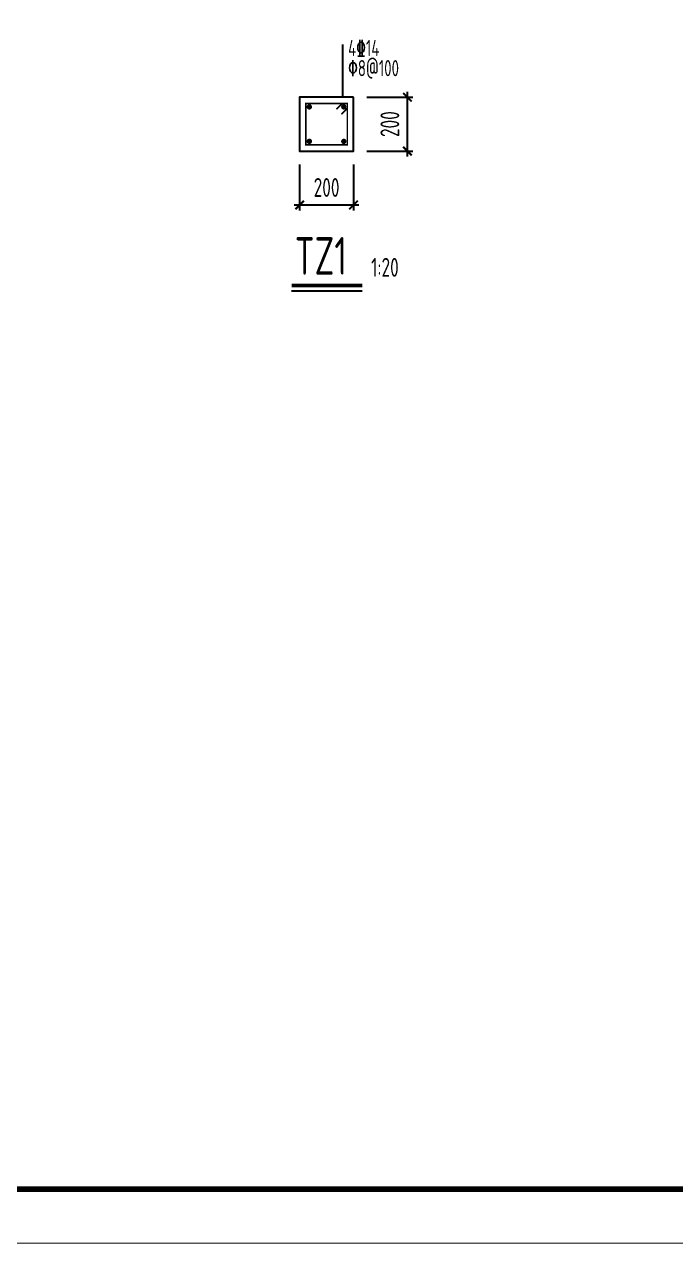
# Model space of a CAD drawing. Extents: x 287149 to 898857, y 100802 to 160212.
# Drawn here: x 874684 to 886770, y 100812 to 123438 of the extents above; entities that cross this region are included whole.
import ezdxf
from ezdxf.enums import TextEntityAlignment as Align

# ---------------------------------------------------------------- set-up
doc = ezdxf.new("R2010")
doc.units = 0
doc.header["$LTSCALE"] = 1000
doc.layers.get('0').update_dxf_attribs({"linetype": 'CONTINUOUS'})
doc.layers.get('DEFPOINTS').update_dxf_attribs({"linetype": 'CONTINUOUS'})
for name, color, linetype in [('COLU_DE', 7, 'CONTINUOUS'), ('DIM', 3, 'CONTINUOUS'), ('FRAME', 3, 'CONTINUOUS'), ('TEXT', 7, 'CONTINUOUS'), ('填充', 8, 'CONTINUOUS')]:
    doc.layers.add(name, color=color, linetype=linetype)
doc.layers.add('rein', color=1, linetype='CONTINUOUS', lineweight=18)
doc.styles.add('TSSD_Dimension', font='tssdeng.shx', dxfattribs={"width": 0.7, "bigfont": 'hztxt.shx'})
doc.styles.add('TSSD_Rein', font='tssdeng.shx', dxfattribs={"width": 0.7, "bigfont": 'hztxt.shx'})
doc.dimstyles.new('TSSD_20_100', dxfattribs={"dimtxt": 350, "dimasz": 150, "dimexe": 100, "dimexo": 250, "dimgap": 150, "dimtad": 1, "dimdec": 0, "dimlfac": 0.2, "dimzin": 0, "dimdsep": 46, "dimtxsty": 'TSSD_Dimension', "dimblk": 'ARCHTICK', "dimcen": 0, "dimdle": 100, "dimclrd": 256, "dimclre": 256, "dimclrt": 55, "dimadec": 0, "dimazin": 0, "dimtfac": 1, "dimtdec": 0, "dimtix": 1, "dimtmove": 2, "dimatfit": 3, "dimldrblk": '_tsdbk', "dimfxl": 0, "dimtolj": 1, "dimtzin": 0, "dimarcsym": 0})

# ---------------------------------------------------------------- blocks, each defined once
blk = doc.blocks.new('A$C2F0C53E4')
at = {"layer": 'FRAME'}
for points in [[(10, 42010, 20, 20, 0), (10, 10, 20, 20, 0), (59410, 10, 20, 20, 0), (59410, 42010, 20, 20, 0)], [(2510, 41010, 100, 100, 0), (2510, 1010, 100, 100, 0), (58410, 1010, 100, 100, 0), (58410, 41010, 100, 100, 0)]]:
    blk.add_lwpolyline(points, format="xyseb", close=True, dxfattribs=at)
blk = doc.blocks.new('_ARCHTICK')
at = {"color": 0}
blk.add_lwpolyline([(-0.53, -0.53, 0.25, 0.25, 0), (0.53, 0.53, 0.5, 0.5, 0)], format="xyseb", dxfattribs=at)
blk = doc.blocks.new('*D395')
at = {"layer": 'DEFPOINTS', "color": 0}
for p in [(880792, 122087), (881792, 122087), (880792, 121087)]:
    blk.add_point(p, dxfattribs=at)
at = {"layer": 'DIM', "lineweight": -2}
for p, q in [((881792, 120987), (881792, 122187)), ((881042, 122087), (881892, 122087)), ((881042, 121087), (881892, 121087))]:
    blk.add_line(p, q, dxfattribs=at)
at = {"layer": 'DIM', "lineweight": -2, "xscale": 150, "yscale": 150, "zscale": 150}
for p, rotation in [((881792, 122087), 90), ((881792, 121087), 270)]:
    blk.add_blockref('_ARCHTICK', p, dxfattribs=dict(at, rotation=rotation))
at = {"layer": 'DIM', "color": 55, "insert": (881467, 121587), "char_height": 350, "attachment_point": 5, "rotation": 90, "style": 'TSSD_Dimension'}
blk.add_mtext('\\A1;200', dxfattribs=at)
blk = doc.blocks.new('_tsdbk')
blk = doc.blocks.new('*D396')
at = {"layer": 'DEFPOINTS', "color": 0}
for p in [(879792, 121087), (880792, 121087), (880792, 120087)]:
    blk.add_point(p, dxfattribs=at)
at = {"layer": 'DIM', "lineweight": -2}
for p, q in [((879792, 120837), (879792, 119987)), ((880792, 120837), (880792, 119987)), ((879692, 120087), (880892, 120087))]:
    blk.add_line(p, q, dxfattribs=at)
at = {"layer": 'DIM', "lineweight": -2, "xscale": 150, "yscale": 150, "zscale": 150, "rotation": 180}
blk.add_blockref('_ARCHTICK', (879792, 120087), dxfattribs=at)
at = {"layer": 'DIM', "lineweight": -2, "xscale": 150, "yscale": 150, "zscale": 150}
blk.add_blockref('_ARCHTICK', (880792, 120087), dxfattribs=at)
at = {"layer": 'DIM', "color": 55, "insert": (880292, 120412), "char_height": 350, "attachment_point": 5, "style": 'TSSD_Dimension'}
blk.add_mtext('\\A1;200', dxfattribs=at)

msp = doc.modelspace()

# ---------------------------------------------------------------- linework, layer by layer
at = {"layer": 'COLU_DE'}
msp.add_lwpolyline([(880792.071, 122087.116), (879792.071, 122087.116), (879792.071, 121087.116), (880792.071, 121087.116)], close=True, dxfattribs=at)
at = {"layer": 'rein', "const_width": 30}
msp.add_lwpolyline([(880567.695, 121770.817), (880677.071, 121880.192), (880677.071, 121972.116), (879907.071, 121972.116), (879907.071, 121202.116), (880677.071, 121202.116), (880677.071, 121972.116), (880585.147, 121972.116), (880475.771, 121862.741)], dxfattribs=at)
at = {"layer": 'rein', "const_width": 50}
for points in [[(879947.071, 121907.116, 1), (879997.071, 121907.116, 1)], [(880587.071, 121907.116, 1), (880637.071, 121907.116, 1)], [(879947.071, 121267.116, 1), (879997.071, 121267.116, 1)], [(880587.071, 121267.116, 1), (880637.071, 121267.116, 1)]]:
    msp.add_lwpolyline(points, format="xyb", close=True, dxfattribs=at)
at = {"layer": 'TEXT'}
msp.add_line((880592.071, 122087.116), (880592.071, 123066.931), dxfattribs=at)
at = {"layer": 'TEXT', "linetype": 'ByBlock'}
msp.add_line((879642.538, 118491.838), (880954.579, 118491.838), dxfattribs=at)
at = {"layer": 'TEXT', "const_width": 70}
msp.add_lwpolyline([(880954.579, 118591.838), (879642.538, 118591.838)], dxfattribs=at)

# ---------------------------------------------------------------- block references
at = {"layer": '填充'}
msp.add_blockref('A$C2F0C53E4', (839436.971, 100811.708), dxfattribs=at)

# ---------------------------------------------------------------- texts
at = {"layer": 'TEXT', "style": 'TSSD_Rein', "width": 0.7}
for s, p in [('4%%13214', (880692.071, 122850.69)), ('%%1308@100', (880692.071, 122475.69))]:
    msp.add_text(s, height=300, dxfattribs=at).set_placement(p)
at = {"layer": 'TEXT', "style": 'TSSD_Dimension', "width": 0.7}
msp.add_text('TZ1', height=700, dxfattribs=at).set_placement((880672.055, 118792.07), align=Align.RIGHT)
at = {"layer": 'TEXT', "linetype": 'ByBlock', "style": 'TSSD_Rein', "width": 0.7}
msp.add_text('1:20', height=350, dxfattribs=at).set_placement((881118.725, 118754.039))

# ---------------------------------------------------------------- dimensions: what is measured, and where the dimension line sits
at = {"layer": 'DIM'}
for p1, p2, picture, middle in [((880792.071, 121087.116), (880792.071, 122087.116), '*D395', (881467.071, 121587.116)), ((879792.071, 121087.116), (880792.071, 121087.116), '*D396', (880292.071, 120412.116))]:
    dim = msp.add_aligned_dim(p1=p1, p2=p2, distance=-1000, dimstyle='TSSD_20_100', dxfattribs=at)
    dim.commit()
    dim.dimension.update_dxf_attribs({"geometry": picture, "text_midpoint": middle})

doc.saveas('drawing.dxf')
